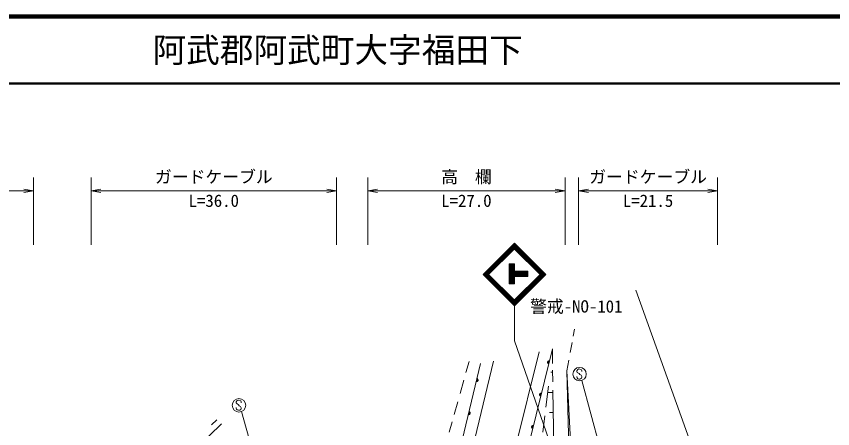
# Model space of a CAD drawing. Units: millimetres, scale not verified. Extents: x 40000 to 680000, y 20000 to 380000.
# Drawn here: x 384779 to 506094, y 318754 to 380000 of the extents above; entities that cross this region are included whole.
import ezdxf
from ezdxf.enums import TextEntityAlignment as Align

# ---------------------------------------------------------------- set-up
doc = ezdxf.new("R2010")
doc.units = ezdxf.units.MM
doc.header["$LTSCALE"] = 1000
for name, color, linetype, lineweight in [('M-BGD', 7, 'Continuous', 13), ('M-BMK-SRVR', 3, 'Continuous', 13), ('M-STR-STR3', 7, 'Continuous', 13), ('M-STR-STRC', 7, 'Continuous', 13), ('M-TTL', 2, 'Continuous', 140), ('M-TTL-LINE', 7, 'Continuous', 50)]:
    doc.layers.add(name, color=color, linetype=linetype, lineweight=lineweight)
doc.layers.add('M-TTL-TXT', color=7, linetype='Continuous')
doc.styles.add('ＭＳ ゴシック', font='')
doc.styles.get('ＭＳ ゴシック').set_extended_font_data('MS Gothic')

# ---------------------------------------------------------------- blocks, each defined once
blk = doc.blocks.new('open_arrow')
at = {"color": 0, "linetype": 'Continuous', "lineweight": -2}
blk.add_lwpolyline([(7.5, 1.25), (0, 0), (7.5, -1.25)], dxfattribs=at)

msp = doc.modelspace()

# ---------------------------------------------------------------- linework, layer by layer
at = {"layer": 'M-BGD'}
for p, q in [((467553, 332494), (467749, 333541)), ((467103, 330081), (467379, 331561)), ((462468, 330162), (454247, 296877)), ((464434, 330615), (456233, 297410)), ((464434, 330615), (464466, 328446)), ((455689, 328772), (447636, 295102)), ((466590, 327328), (466888, 328925)), ((453762, 328452), (445659, 294571)), ((452054, 328747), (451591, 327092)), ((464484, 327149), (464232, 327145)), ((464480, 327423), (464505, 325718)), ((466590, 327328), (467795, 303448)), ((466590, 327328), (467211, 303338)), ((451267, 325937), (450719, 323980)), ((463485, 321955), (463864, 325083)), ((464528, 324149), (463749, 324138)), ((464523, 324491), (464837, 302973)), ((450373, 322742), (449840, 320839)), ((463035, 318231), (463327, 320649)), ((464572, 321150), (464019, 321142)), ((415255, 319463), (389588, 294615)), ((413799, 319306), (414569, 320048)), ((449547, 319791), (449106, 318216))]:
    msp.add_line(p, q, dxfattribs=at)
for centre, radius, start, end in [((463937, 328603), 250, 76.12686, 256.12686), ((463937, 328603), 200, 76.12686, 256.12686), ((463937, 328603), 150, 76.12686, 256.12686), ((463937, 328603), 100, 76.12686, 256.12686), ((463937, 328603), 50, 76.12686, 256.12686), ((453172, 325984), 250, 256.54949, 76.54949), ((453172, 325984), 200, 256.54949, 76.54949), ((453172, 325984), 150, 256.54949, 76.54949), ((453172, 325984), 100, 256.54949, 76.54949), ((453172, 325984), 50, 256.54949, 76.54949), ((462752, 323804), 250, 76.12686, 256.12686), ((462752, 323804), 200, 76.12686, 256.12686), ((462752, 323804), 150, 76.12686, 256.12686), ((462752, 323804), 100, 76.12686, 256.12686), ((462752, 323804), 50, 76.12686, 256.12686), ((451991, 321048), 250, 256.54949, 76.54949), ((451991, 321048), 200, 256.54949, 76.54949), ((451991, 321048), 150, 256.54949, 76.54949), ((451991, 321048), 100, 256.54949, 76.54949), ((451991, 321048), 50, 256.54949, 76.54949), ((461567, 319005), 250, 76.12686, 256.12686), ((461567, 319005), 200, 76.12686, 256.12686), ((461567, 319005), 150, 76.12686, 256.12686), ((461567, 319005), 100, 76.12686, 256.12686), ((461567, 319005), 50, 76.12686, 256.12686)]:
    msp.add_arc(centre, radius, start, end, dxfattribs=at)
at = {"layer": 'M-BMK-SRVR'}
msp.add_line((476843, 339302), (490110, 302349), dxfattribs=at)
at = {"layer": 'M-STR-STR3'}
for p, q in [((387336, 346064), (387336, 356064)), ((395879, 346064), (395879, 356064)), ((432383, 346064), (432383, 356064)), ((437025, 346064), (437025, 356064)), ((466323, 346064), (466323, 356064)), ((468341, 346064), (468341, 356064)), ((488996, 346064), (488996, 356064)), ((258570, 354064), (387336, 354064)), ((395879, 354064), (432383, 354064)), ((437025, 354064), (466323, 354064)), ((468341, 354064), (488996, 354064))]:
    msp.add_line(p, q, dxfattribs=at)
at = {"layer": 'M-STR-STRC'}
for p, q in [((454131, 341653), (458798, 346320)), ((454272, 341653), (458798, 346179)), ((454414, 341653), (458798, 346037)), ((454555, 341653), (458798, 345896)), ((454626, 341583), (458869, 345825)), ((454697, 341512), (458939, 345755)), ((462899, 341512), (458656, 345755)), ((462970, 341583), (458727, 345825)), ((463465, 341653), (458798, 346320)), ((463323, 341653), (458798, 346179)), ((463182, 341653), (458798, 346037)), ((463041, 341653), (458798, 345896)), ((454767, 341441), (459010, 345684)), ((462828, 341441), (458586, 345684)), ((457997, 343253), (457994, 340253)), ((458797, 343252), (457997, 343253)), ((458097, 343253), (458094, 340253)), ((458197, 343253), (458194, 340253)), ((458297, 343253), (458294, 340253)), ((458397, 343252), (458394, 340252)), ((458497, 343252), (458494, 340252)), ((458597, 343252), (458594, 340252)), ((458697, 343252), (458694, 340252)), ((458797, 343252), (458794, 340252)), ((460817, 342150), (458796, 342152)), ((460817, 342150), (460816, 341350)), ((458798, 336986), (454131, 341653)), ((458798, 337128), (454272, 341653)), ((458798, 337269), (454414, 341653)), ((458798, 337411), (454555, 341653)), ((458869, 337481), (454626, 341724)), ((458939, 337552), (454697, 341795)), ((459010, 337623), (454767, 341865)), ((458586, 337623), (462828, 341865)), ((458656, 337552), (462899, 341795)), ((458727, 337481), (462970, 341724)), ((460817, 341850), (458795, 341852)), ((460816, 341750), (458795, 341752)), ((460816, 341650), (458795, 341652)), ((460816, 341550), (458795, 341552)), ((460816, 341450), (458795, 341452)), ((460816, 341350), (458795, 341352)), ((460817, 342050), (458796, 342052)), ((460817, 341950), (458796, 341952)), ((458798, 337411), (463041, 341653)), ((458798, 337269), (463182, 341653)), ((458798, 337128), (463323, 341653)), ((458798, 336986), (463465, 341653)), ((458794, 340252), (457994, 340253)), ((458798, 336986), (458798, 331820)), ((469637, 300705), (458798, 331820)), ((468201, 327552), (468077, 327368)), ((468393, 327618), (468201, 327552)), ((468515, 327615), (468393, 327618)), ((468765, 327497), (468515, 327615)), ((468077, 327368), (468080, 327236)), ((468080, 326388), (468077, 326509)), ((468080, 327236), (468143, 327107)), ((468120, 326285), (468080, 326388)), ((468143, 327107), (468399, 326925)), ((468399, 326925), (468528, 326794)), ((468528, 326794), (468707, 326678)), ((468707, 326678), (468833, 326478)), ((468828, 327365), (468765, 327497)), ((468828, 326367), (468767, 326235)), ((468828, 327236), (468828, 327365)), ((468833, 326478), (468828, 326367)), ((468204, 326175), (468120, 326285)), ((468391, 326114), (468204, 326175)), ((468525, 326114), (468391, 326114)), ((468625, 326143), (468525, 326114)), ((468767, 326235), (468625, 326143)), ((475387, 301798), (468819, 325913)), ((417583, 322919), (417460, 322734)), ((417460, 322734), (417462, 322603)), ((417776, 322984), (417583, 322919)), ((417897, 322982), (417776, 322984)), ((418147, 322863), (417897, 322982)), ((418210, 322732), (418147, 322863)), ((418210, 322603), (418210, 322732)), ((417462, 321755), (417460, 321876)), ((417462, 322603), (417525, 322474)), ((417502, 321652), (417462, 321755)), ((417586, 321541), (417502, 321652)), ((417525, 322474), (417781, 322292)), ((417773, 321481), (417586, 321541)), ((417781, 322292), (417910, 322160)), ((418007, 321510), (417907, 321481)), ((417910, 322160), (418089, 322044)), ((418150, 321602), (418007, 321510)), ((418089, 322044), (418215, 321844)), ((418210, 321734), (418150, 321602)), ((418215, 321844), (418210, 321734)), ((417907, 321481), (417773, 321481)), ((427286, 289373), (418246, 321296))]:
    msp.add_line(p, q, dxfattribs=at)
for centre in [(468485, 326855), (417867, 322222)]:
    msp.add_circle(centre, 1000, dxfattribs=at)
at = {"layer": 'M-TTL'}
msp.add_line((680000, 380000), (40000, 380000), dxfattribs=at)
at = {"layer": 'M-TTL-LINE'}
msp.add_line((40000, 370000), (680000, 370000), dxfattribs=at)

# ---------------------------------------------------------------- block references
at = {"layer": 'M-STR-STR3', "xscale": 193, "yscale": 193, "rotation": 180}
for p in [(387336, 354064), (432383, 354064), (466323, 354064), (488996, 354064)]:
    msp.add_blockref('open_arrow', p, dxfattribs=at)
at = {"layer": 'M-STR-STR3', "xscale": 193, "yscale": 193}
for p in [(395879, 354064), (437025, 354064), (468341, 354064)]:
    msp.add_blockref('open_arrow', p, dxfattribs=at)

# ---------------------------------------------------------------- texts
at = {"layer": 'M-STR-STR3', "style": 'ＭＳ ゴシック'}
for s, p in [('ガードケーブル', (405381, 354694)), ('高\u3000欄', (447924, 354694)), ('ガードケーブル', (469919, 354694)), ('L=36.0', (410381, 351148)), ('L=27.0', (447924, 351148)), ('L=21.5', (474919, 351148))]:
    msp.add_text(s, height=1833, dxfattribs=at).set_placement(p, align=Align.BOTTOM_LEFT)
at = {"layer": 'M-STR-STRC', "style": 'ＭＳ ゴシック'}
msp.add_text('警戒-NO-101', height=1833, dxfattribs=at).set_placement((461127, 335447), align=Align.BOTTOM_LEFT)
at = {"layer": 'M-TTL-TXT', "style": 'ＭＳ ゴシック'}
msp.add_text('阿武郡阿武町大字福田下', height=3666, dxfattribs=at).set_placement((405024, 375000), align=Align.MIDDLE_LEFT)

doc.saveas('drawing.dxf')
